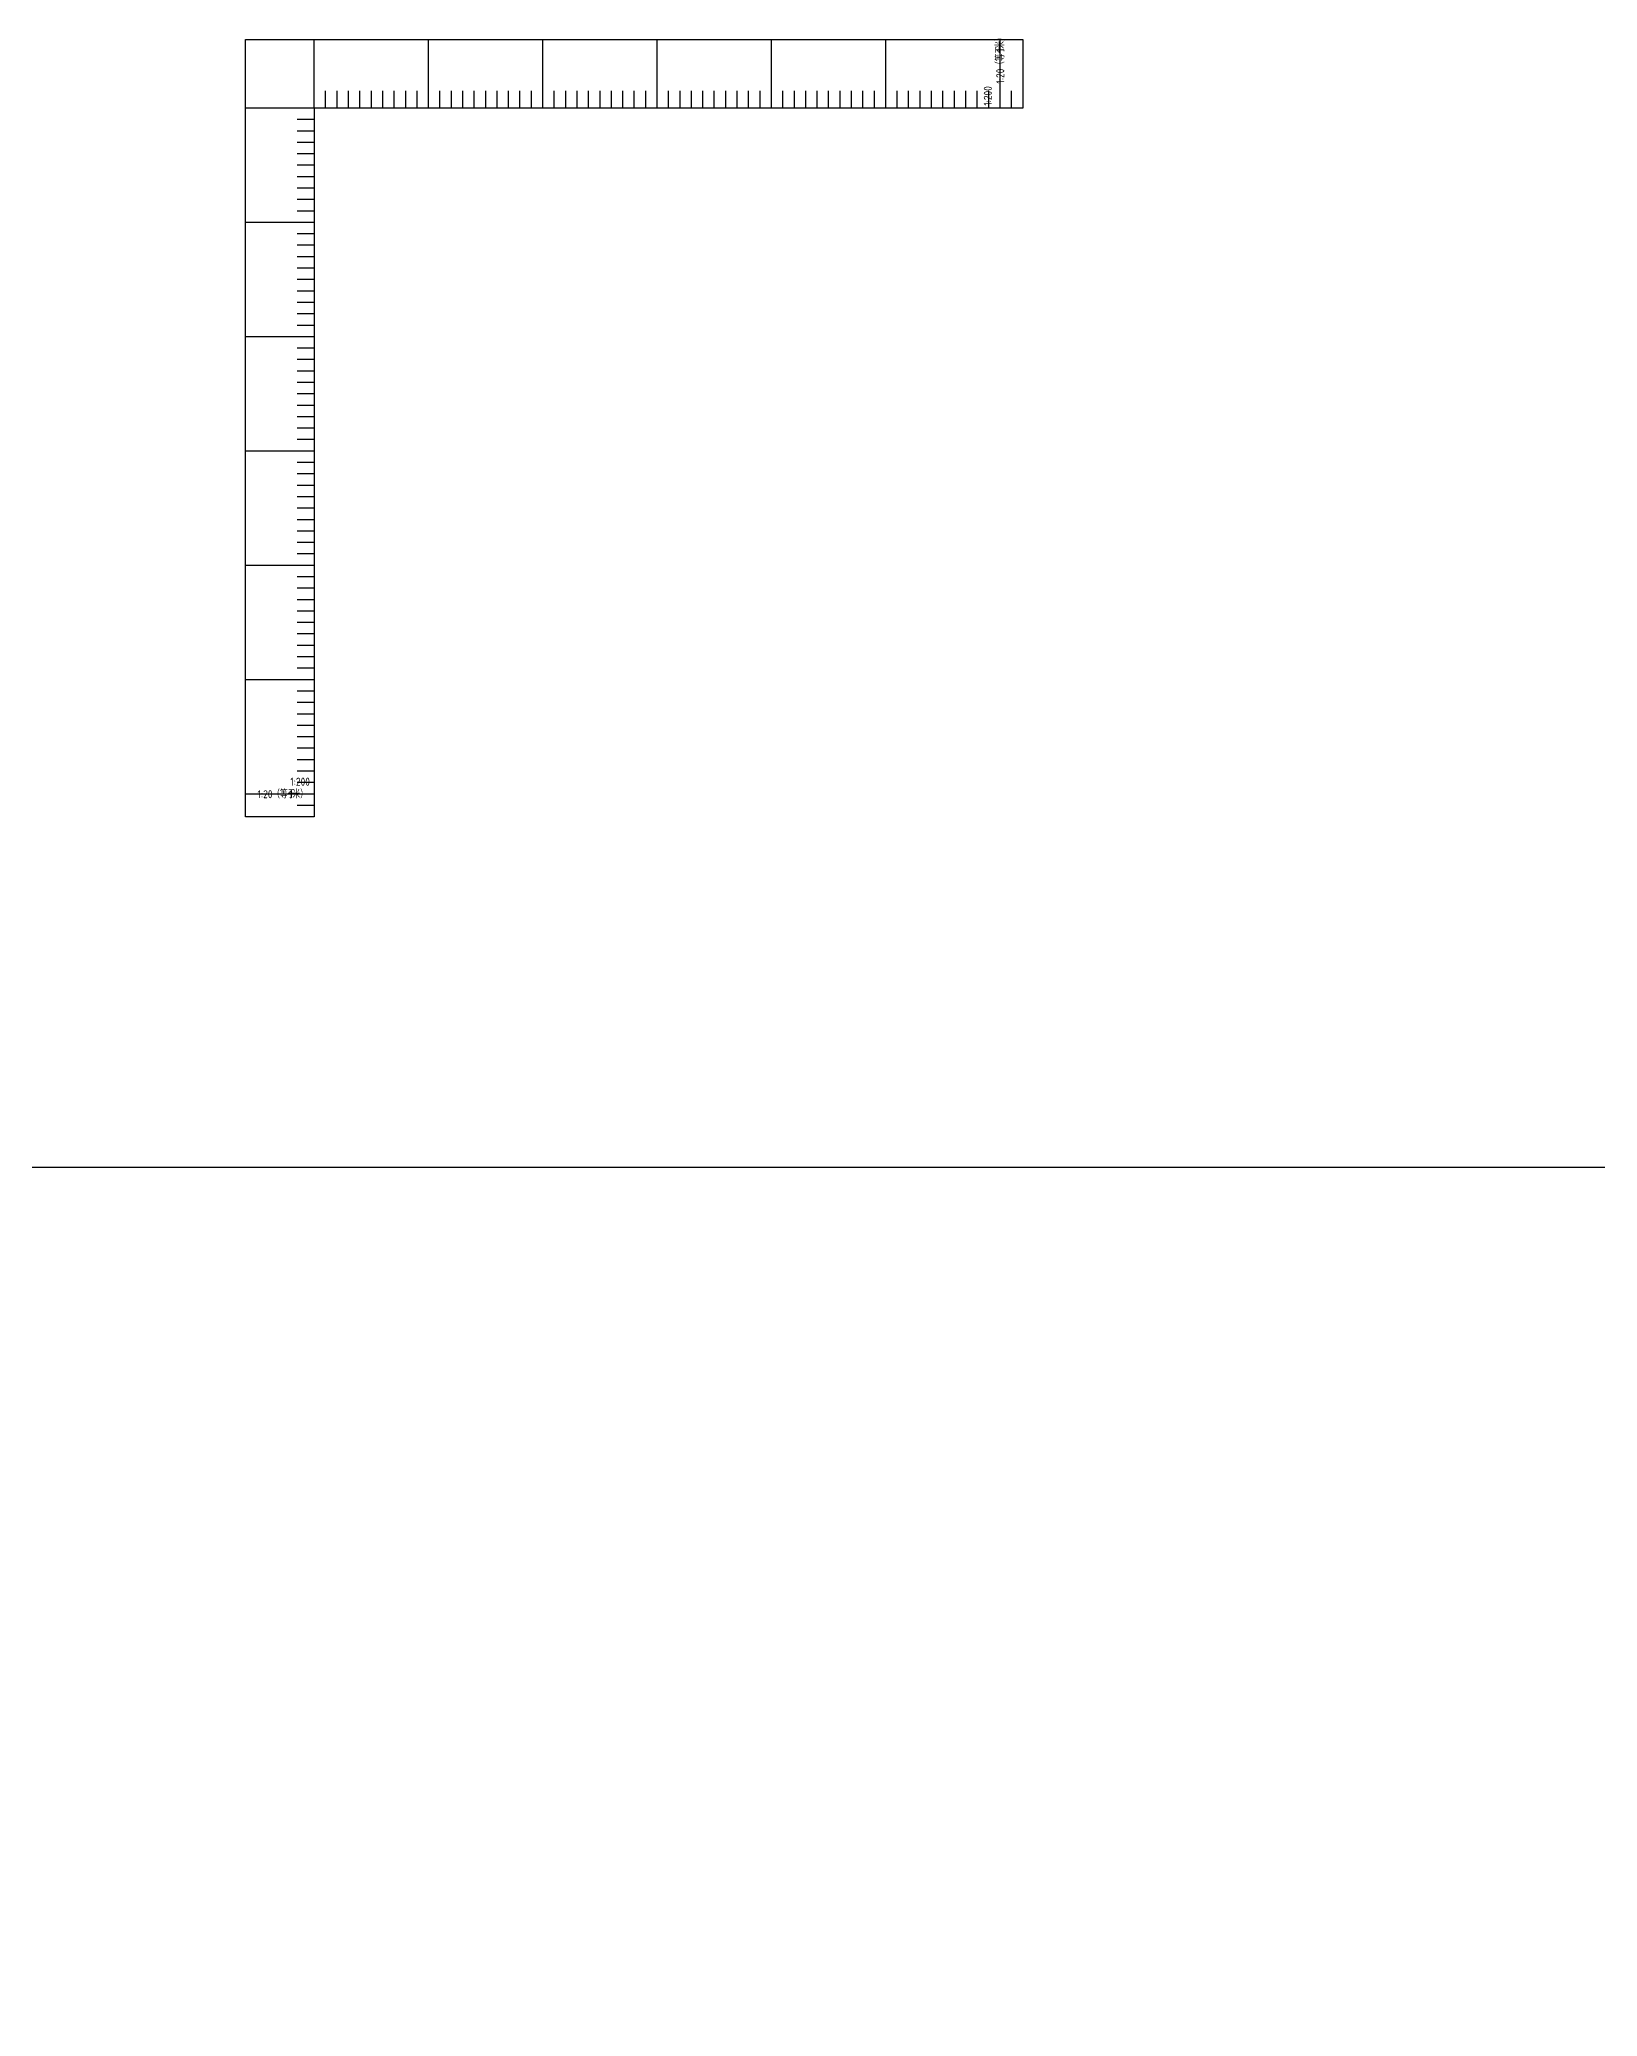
# Model space of a CAD drawing. Header units: millimetres. Extents: x 38046 to 69892, y 8139 to 15731.
# Drawn here: x 43372 to 44053, y 13025 to 13890 of the extents above; entities that cross this region are included whole.
import ezdxf

# ---------------------------------------------------------------- set-up
doc = ezdxf.new("R2010")
doc.units = ezdxf.units.MM
doc.header["$LTSCALE"] = 1000
doc.header["$MEASUREMENT"] = 0
doc.layers.get('0').update_dxf_attribs({"color": 3})
for name, color, linetype in [('PUB_TEXT', 3, 'Continuous'), ('图层1', 1, 'Continuous'), ('图层3', 253, 'Continuous')]:
    doc.layers.add(name, color=color, linetype=linetype)
doc.styles.get("Standard").update_dxf_attribs({"font": 'gbenor.shx', "bigfont": 'gbcbig.shx'})

msp = doc.modelspace()

# ---------------------------------------------------------------- linework, layer by layer
for p, q in [((43541.65, 13860.09), (43541.65, 13890.09)), ((43591.65, 13860.09), (43591.65, 13890.09)), ((43591.65, 13860.09), (43591.65, 13890.09)), ((43641.65, 13860.09), (43641.65, 13890.09)), ((43691.65, 13860.09), (43691.65, 13890.09)), ((43741.65, 13860.09), (43741.65, 13890.09)), ((43741.65, 13860.09), (43741.65, 13890.09)), ((43791.65, 13860.09), (43791.65, 13890.09)), ((43491.65, 13810.09), (43461.65, 13810.09)), ((43491.65, 13760.09), (43461.65, 13760.09)), ((43491.65, 13760.09), (43461.65, 13760.09)), ((43491.65, 13710.09), (43461.65, 13710.09)), ((43491.65, 13660.09), (43461.65, 13660.09)), ((43491.65, 13610.09), (43461.65, 13610.09)), ((43491.65, 13610.09), (43461.65, 13610.09)), ((43491.65, 13560.09), (43461.65, 13560.09))]:
    msp.add_line(p, q)
for points in [[(43491.65, 13860.09), (43491.65, 13890.09)], [(43641.65, 13860.09), (43641.65, 13890.09)], [(43491.65, 13860.09), (43461.65, 13860.09)], [(43491.65, 13710.09), (43461.65, 13710.09)]]:
    msp.add_lwpolyline(points)
at = {"layer": '图层1'}
msp.add_lwpolyline([(43491.65, 13860.09), (43491.65, 13550.09), (43461.65, 13550.09), (43461.65, 13890.09), (43801.65, 13890.09), (43801.65, 13860.09), (43491.65, 13860.09)], dxfattribs=at)
at = {"layer": '图层3'}
for p, q in [((43496.65, 13860.09), (43496.65, 13867.59)), ((43501.65, 13860.09), (43501.65, 13867.59)), ((43506.65, 13860.09), (43506.65, 13867.59)), ((43511.65, 13860.09), (43511.65, 13867.59)), ((43516.65, 13860.09), (43516.65, 13867.59)), ((43521.65, 13860.09), (43521.65, 13867.59)), ((43526.65, 13860.09), (43526.65, 13867.59)), ((43531.65, 13860.09), (43531.65, 13867.59)), ((43536.65, 13860.09), (43536.65, 13867.59)), ((43546.65, 13860.09), (43546.65, 13867.59)), ((43551.65, 13860.09), (43551.65, 13867.59)), ((43556.65, 13860.09), (43556.65, 13867.59)), ((43561.65, 13860.09), (43561.65, 13867.59)), ((43566.65, 13860.09), (43566.65, 13867.59)), ((43571.65, 13860.09), (43571.65, 13867.59)), ((43576.65, 13860.09), (43576.65, 13867.59)), ((43581.65, 13860.09), (43581.65, 13867.59)), ((43586.65, 13860.09), (43586.65, 13867.59)), ((43596.65, 13860.09), (43596.65, 13867.59)), ((43601.65, 13860.09), (43601.65, 13867.59)), ((43606.65, 13860.09), (43606.65, 13867.59)), ((43611.65, 13860.09), (43611.65, 13867.59)), ((43616.65, 13860.09), (43616.65, 13867.59)), ((43621.65, 13860.09), (43621.65, 13867.59)), ((43626.65, 13860.09), (43626.65, 13867.59)), ((43631.65, 13860.09), (43631.65, 13867.59)), ((43636.65, 13860.09), (43636.65, 13867.59)), ((43646.65, 13860.09), (43646.65, 13867.59)), ((43651.65, 13860.09), (43651.65, 13867.59)), ((43656.65, 13860.09), (43656.65, 13867.59)), ((43661.65, 13860.09), (43661.65, 13867.59)), ((43666.65, 13860.09), (43666.65, 13867.59)), ((43671.65, 13860.09), (43671.65, 13867.59)), ((43676.65, 13860.09), (43676.65, 13867.59)), ((43681.65, 13860.09), (43681.65, 13867.59)), ((43686.65, 13860.09), (43686.65, 13867.59)), ((43696.65, 13860.09), (43696.65, 13867.59)), ((43701.65, 13860.09), (43701.65, 13867.59)), ((43706.65, 13860.09), (43706.65, 13867.59)), ((43711.65, 13860.09), (43711.65, 13867.59)), ((43716.65, 13860.09), (43716.65, 13867.59)), ((43721.65, 13860.09), (43721.65, 13867.59)), ((43726.65, 13860.09), (43726.65, 13867.59)), ((43731.65, 13860.09), (43731.65, 13867.59)), ((43736.65, 13860.09), (43736.65, 13867.59)), ((43746.65, 13860.09), (43746.65, 13867.59)), ((43751.65, 13860.09), (43751.65, 13867.59)), ((43756.65, 13860.09), (43756.65, 13867.59)), ((43761.65, 13860.09), (43761.65, 13867.59)), ((43766.65, 13860.09), (43766.65, 13867.59)), ((43771.65, 13860.09), (43771.65, 13867.59)), ((43776.65, 13860.09), (43776.65, 13867.59)), ((43781.65, 13860.09), (43781.65, 13867.59)), ((43786.65, 13860.09), (43786.65, 13867.59)), ((43796.65, 13860.09), (43796.65, 13867.59)), ((43491.65, 13855.09), (43484.15, 13855.09)), ((43491.65, 13850.09), (43484.15, 13850.09)), ((43491.65, 13845.09), (43484.15, 13845.09)), ((43491.65, 13840.09), (43484.15, 13840.09)), ((43491.65, 13835.09), (43484.15, 13835.09)), ((43491.65, 13830.09), (43484.15, 13830.09)), ((43491.65, 13825.09), (43484.15, 13825.09)), ((43491.65, 13820.09), (43484.15, 13820.09)), ((43491.65, 13815.09), (43484.15, 13815.09)), ((43491.65, 13805.09), (43484.15, 13805.09)), ((43491.65, 13800.09), (43484.15, 13800.09)), ((43491.65, 13795.09), (43484.15, 13795.09)), ((43491.65, 13790.09), (43484.15, 13790.09)), ((43491.65, 13785.09), (43484.15, 13785.09)), ((43491.65, 13780.09), (43484.15, 13780.09)), ((43491.65, 13775.09), (43484.15, 13775.09)), ((43491.65, 13770.09), (43484.15, 13770.09)), ((43491.65, 13765.09), (43484.15, 13765.09)), ((43491.65, 13755.09), (43484.15, 13755.09)), ((43491.65, 13750.09), (43484.15, 13750.09)), ((43491.65, 13745.09), (43484.15, 13745.09)), ((43491.65, 13740.09), (43484.15, 13740.09)), ((43491.65, 13735.09), (43484.15, 13735.09)), ((43491.65, 13730.09), (43484.15, 13730.09)), ((43491.65, 13725.09), (43484.15, 13725.09)), ((43491.65, 13720.09), (43484.15, 13720.09)), ((43491.65, 13715.09), (43484.15, 13715.09)), ((43491.65, 13705.09), (43484.15, 13705.09)), ((43491.65, 13700.09), (43484.15, 13700.09)), ((43491.65, 13695.09), (43484.15, 13695.09)), ((43491.65, 13690.09), (43484.15, 13690.09)), ((43491.65, 13685.09), (43484.15, 13685.09)), ((43491.65, 13680.09), (43484.15, 13680.09)), ((43491.65, 13675.09), (43484.15, 13675.09)), ((43491.65, 13670.09), (43484.15, 13670.09)), ((43491.65, 13665.09), (43484.15, 13665.09)), ((43491.65, 13655.09), (43484.15, 13655.09)), ((43491.65, 13650.09), (43484.15, 13650.09)), ((43491.65, 13645.09), (43484.15, 13645.09)), ((43491.65, 13640.09), (43484.15, 13640.09)), ((43491.65, 13635.09), (43484.15, 13635.09)), ((43491.65, 13630.09), (43484.15, 13630.09)), ((43491.65, 13625.09), (43484.15, 13625.09)), ((43491.65, 13620.09), (43484.15, 13620.09)), ((43491.65, 13615.09), (43484.15, 13615.09)), ((43491.65, 13605.09), (43484.15, 13605.09)), ((43491.65, 13600.09), (43484.15, 13600.09)), ((43491.65, 13595.09), (43484.15, 13595.09)), ((43491.65, 13590.09), (43484.15, 13590.09)), ((43491.65, 13585.09), (43484.15, 13585.09)), ((43491.65, 13580.09), (43484.15, 13580.09)), ((43491.65, 13575.09), (43484.15, 13575.09)), ((43491.65, 13570.09), (43484.15, 13570.09)), ((43491.65, 13565.09), (43484.15, 13565.09)), ((43491.65, 13555.09), (43484.15, 13555.09))]:
    msp.add_line(p, q, dxfattribs=at)
at = {"layer": '图层3', "color": 1}
msp.add_lwpolyline([(38045.89, 13396.86), (46412.98, 13396.86), (46412.98, 12621.35), (38045.89, 12621.35)], close=True, dxfattribs=at)

# ---------------------------------------------------------------- texts
at = {"layer": 'PUB_TEXT'}
for s, height, p in [('米）', 3.376, (43793.48, 13886.07)), ('（等于', 3.376, (43793.48, 13877.24)), ('1', 3.5, (43793.48, 13884.61)), ('1:200', 3.5, (43788.01, 13861.13)), ('1:20', 3.5, (43793.48, 13870.82))]:
    msp.add_text(s, height=height, rotation=90, dxfattribs=at).set_placement(p)
for s, height, p in [('1:200', 3.5, (43481.19, 13563.74)), ('1:20', 3.5, (43466.86, 13558.26)), ('（等于', 3.376, (43473.28, 13558.26)), ('1', 3.5, (43480.65, 13558.26)), ('米）', 3.376, (43482.11, 13558.26))]:
    msp.add_text(s, height=height, dxfattribs=at).set_placement(p)

doc.saveas('drawing.dxf')
